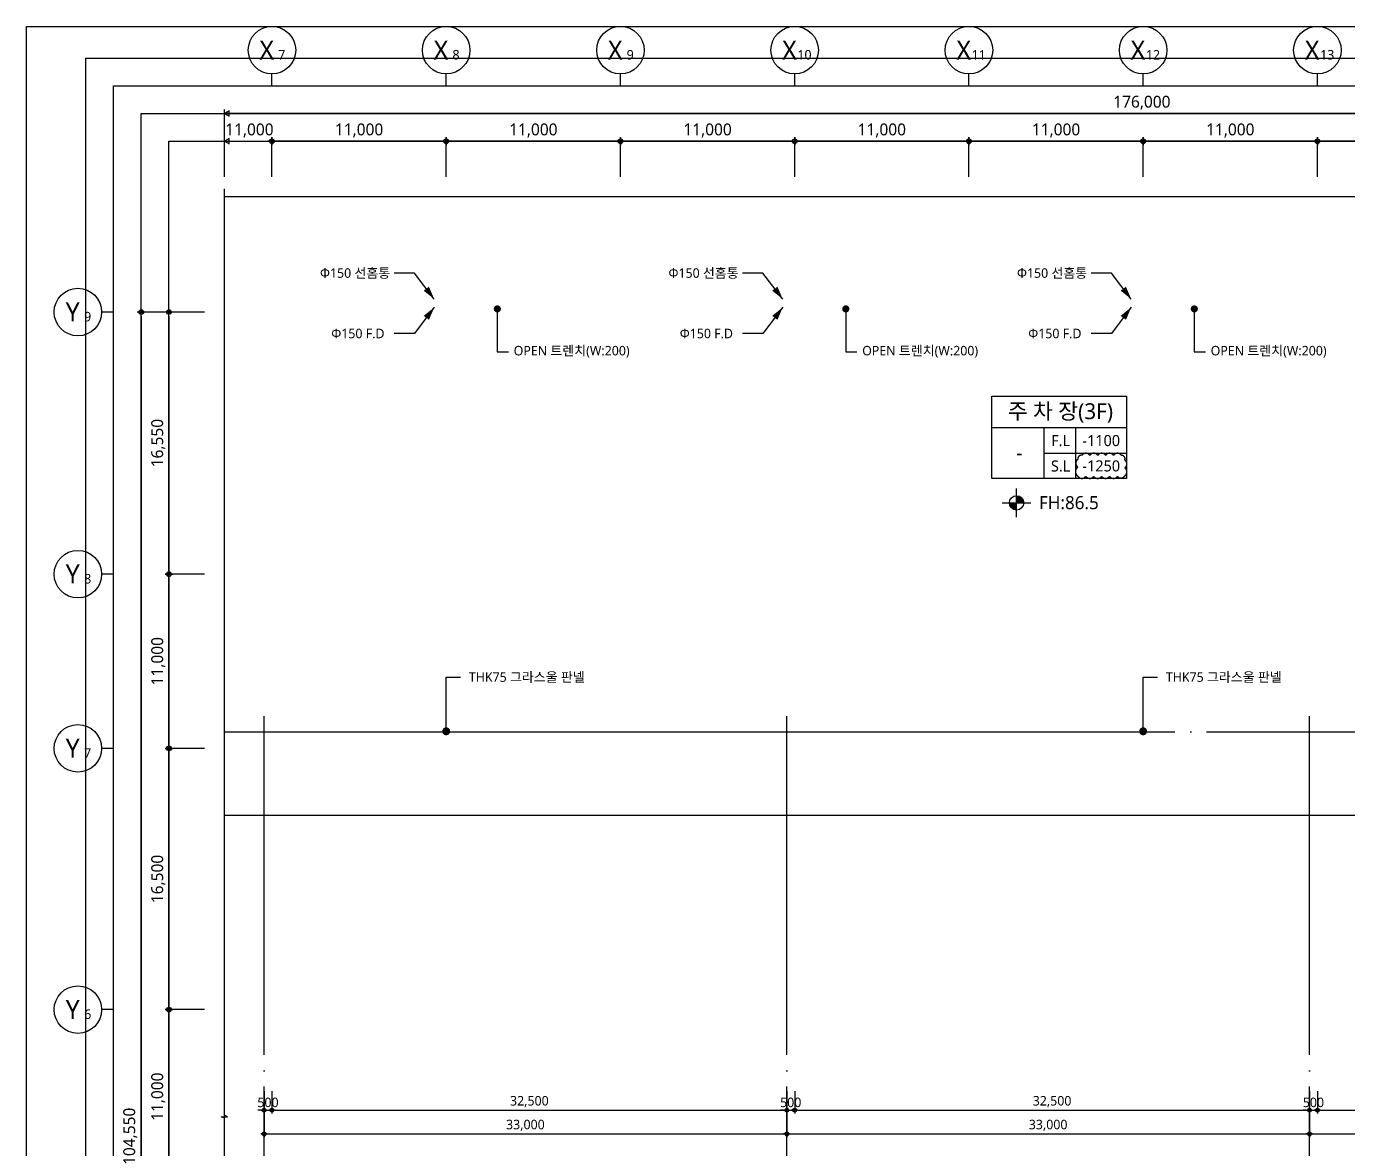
# Model space of a CAD drawing. Header units: millimetres. Extents: x 45782458 to 46215946, y 191740 to 1509539.
# Drawn here: x 46006272 to 46089677, y 690576 to 761440 of the extents above; entities that cross this region are included whole.
import ezdxf
from ezdxf.enums import TextEntityAlignment as Align

# ---------------------------------------------------------------- set-up
doc = ezdxf.new("R2010")
doc.units = ezdxf.units.MM
doc.header["$LTSCALE"] = 1000
doc.header["$MEASUREMENT"] = 0
doc.header["$PDSIZE"] = -10
doc.linetypes.add('ACAD_ISO03W100', pattern=[30, 12, -18])
doc.linetypes.add('CEN', pattern=[62, 60, -1, 0, -1])
doc.layers.get('0').update_dxf_attribs({"linetype": 'CONTINUOUS'})
doc.layers.get('Defpoints').update_dxf_attribs({"color": 171, "linetype": 'CONTINUOUS'})
for name, color, linetype in [('Center(AR)', 30, 'CEN'), ('DIM', 7, 'CONTINUOUS'), ('LED', 7, 'CONTINUOUS'), ('NDIM', 7, 'CONTINUOUS'), ('SYM', 7, 'CONTINUOUS'), ('SYM(AXIS)', 7, 'CONTINUOUS'), ('SYMBOL', 7, 'CONTINUOUS'), ('TEXT(AXIS)', 2, 'CONTINUOUS'), ('TEXT(MIN)', 7, 'CONTINUOUS'), ('TEXT(실명)', 3, 'CONTINUOUS'), ('TEXT-기입', 6, 'CONTINUOUS'), ('TITLE', 7, 'CONTINUOUS')]:
    doc.layers.add(name, color=color, linetype=linetype)
doc.layers.add('VE변경사항적용-20220616', color=10, linetype='CONTINUOUS', plot=False)
doc.styles.add('CGS', font='cgse', dxfattribs={"bigfont": 'cgs'})
doc.styles.add('TE', font='malgun_0.ttf')
doc.styles.add('궁서체', font='')
doc.styles.add('나눔바른고딕', font='NanumBarunGothic.ttf')
doc.styles.get('궁서체').set_extended_font_data('GungsuhChe')
doc.dimstyles.new('BA', dxfattribs={"dimscale": 500, "dimtxt": 3, "dimasz": 1, "dimexe": 1, "dimexo": 5, "dimgap": 0.9, "dimtad": 1, "dimdec": 0, "dimdsep": 46, "dimlunit": 6, "dimtxsty": 'TE', "dimblk": 'DDD', "dimcen": 2.5, "dimclrd": 256, "dimclre": 256, "dimclrt": 3, "dimazin": 2, "dimtfac": 1, "dimtdec": 0, "dimtix": 1, "dimtmove": 2, "dimatfit": 3, "dimldrblk": 'DDD', "dimfxl": 1, "dimtolj": 1, "dimtzin": 0, "dimarcsym": 2})
doc.dimstyles.new('CPDIM1', dxfattribs={"dimtxt": 3, "dimasz": 2.5, "dimexe": 1.25, "dimexo": 5, "dimgap": 1.5, "dimtad": 1, "dimdec": 0, "dimzin": 1, "dimdsep": 46, "dimlunit": 6, "dimtxsty": '궁서체', "dimblk1": 'Z_DOT', "dimblk2": 'Z_DOT', "dimsah": 1, "dimcen": 2.5, "dimadec": 0, "dimazin": 0, "dimtfac": 1, "dimtdec": 0, "dimtix": 1, "dimtmove": 2, "dimatfit": 3, "dimldrblk": 'Z_DOT', "dimfxl": 1, "dimtolj": 1, "dimtzin": 1, "dimarcsym": 0})
doc.dimstyles.new('NDIM 1200', dxfattribs={"dimscale": 500, "dimtxt": 3, "dimasz": 1, "dimexe": 2, "dimexo": 2, "dimgap": 1, "dimtad": 1, "dimdec": 0, "dimdsep": 46, "dimtxsty": 'CGS', "dimblk": 'DOT0', "dimcen": 1, "dimdle": 8, "dimclrd": 2, "dimclre": 2, "dimclrt": 2, "dimadec": 0, "dimazin": 0, "dimtfac": 1, "dimtdec": 0, "dimtix": 1, "dimtmove": 2, "dimatfit": 3, "dimldrblk": 'DOT0', "dimfxl": 1, "dimtolj": 1, "dimtzin": 0, "dimlwd": -1, "dimlwe": -1, "dimarcsym": 0})

# ---------------------------------------------------------------- blocks, each defined once
blk = doc.blocks.new('DDD')
at = {"layer": 'DIM', "color": 0}
for p, q in [((-1, 0), (1, 0)), ((0, -1), (0, 1))]:
    blk.add_line(p, q, dxfattribs=at)
for radius in [0.6, 0.3]:
    blk.add_circle((0, 0), radius, dxfattribs=at)
blk = doc.blocks.new('*D359')
at = {"layer": 'Defpoints', "color": 0, "ltscale": 0.4, "transparency": 16777216}
for p in [(46021772, 754190), (46021772, 750690), (46032772, 750690)]:
    blk.add_point(p, dxfattribs=at)
at = {"layer": 'NDIM', "lineweight": -2, "ltscale": 0.4, "transparency": 16777216}
for p, q in [((46021772, 751940), (46021772, 754440)), ((46032522, 754190), (46022022, 754190)), ((46032772, 751940), (46032772, 754440))]:
    blk.add_line(p, q, dxfattribs=at)
at = {"layer": 'NDIM', "lineweight": -2, "ltscale": 0.4, "transparency": 16777216, "xscale": 250, "yscale": 250, "zscale": 250, "rotation": 180}
blk.add_blockref('DDD', (46021772, 754190), dxfattribs=at)
at = {"layer": 'NDIM', "lineweight": -2, "ltscale": 0.4, "transparency": 16777216, "xscale": 250, "yscale": 250, "zscale": 250}
blk.add_blockref('DDD', (46032772, 754190), dxfattribs=at)
at = {"layer": 'NDIM', "color": 3, "ltscale": 0.4, "transparency": 16777216, "insert": (46027272, 754868), "char_height": 750, "attachment_point": 5, "style": 'TE'}
blk.add_mtext('\\A1;11,000', dxfattribs=at)
blk = doc.blocks.new('A$C2F20087E')
at = {"layer": 'SYM(AXIS)'}
blk.add_line((600, 0), (600, 300), dxfattribs=at)
blk.add_circle((600, 900), 600, dxfattribs=at)
blk = doc.blocks.new('*D360')
at = {"layer": 'Defpoints', "color": 0, "ltscale": 0.4, "transparency": 16777216}
for p in [(46032772, 754190), (46032772, 750690), (46043772, 750690)]:
    blk.add_point(p, dxfattribs=at)
at = {"layer": 'NDIM', "lineweight": -2, "ltscale": 0.4, "transparency": 16777216}
for p, q in [((46032772, 751940), (46032772, 754440)), ((46043522, 754190), (46033022, 754190)), ((46043772, 751940), (46043772, 754440))]:
    blk.add_line(p, q, dxfattribs=at)
at = {"layer": 'NDIM', "lineweight": -2, "ltscale": 0.4, "transparency": 16777216, "xscale": 250, "yscale": 250, "zscale": 250, "rotation": 180}
blk.add_blockref('DDD', (46032772, 754190), dxfattribs=at)
at = {"layer": 'NDIM', "lineweight": -2, "ltscale": 0.4, "transparency": 16777216, "xscale": 250, "yscale": 250, "zscale": 250}
blk.add_blockref('DDD', (46043772, 754190), dxfattribs=at)
at = {"layer": 'NDIM', "color": 3, "ltscale": 0.4, "transparency": 16777216, "insert": (46038272, 754868), "char_height": 750, "attachment_point": 5, "style": 'TE'}
blk.add_mtext('\\A1;11,000', dxfattribs=at)
blk = doc.blocks.new('*D361')
at = {"layer": 'Defpoints', "color": 0, "ltscale": 0.4, "transparency": 16777216}
for p in [(46043772, 754190), (46043772, 750690), (46054772, 750690)]:
    blk.add_point(p, dxfattribs=at)
at = {"layer": 'NDIM', "lineweight": -2, "ltscale": 0.4, "transparency": 16777216}
for p, q in [((46043772, 751940), (46043772, 754440)), ((46054522, 754190), (46044022, 754190)), ((46054772, 751940), (46054772, 754440))]:
    blk.add_line(p, q, dxfattribs=at)
at = {"layer": 'NDIM', "lineweight": -2, "ltscale": 0.4, "transparency": 16777216, "xscale": 250, "yscale": 250, "zscale": 250, "rotation": 180}
blk.add_blockref('DDD', (46043772, 754190), dxfattribs=at)
at = {"layer": 'NDIM', "lineweight": -2, "ltscale": 0.4, "transparency": 16777216, "xscale": 250, "yscale": 250, "zscale": 250}
blk.add_blockref('DDD', (46054772, 754190), dxfattribs=at)
at = {"layer": 'NDIM', "color": 3, "ltscale": 0.4, "transparency": 16777216, "insert": (46049272, 754868), "char_height": 750, "attachment_point": 5, "style": 'TE'}
blk.add_mtext('\\A1;11,000', dxfattribs=at)
blk = doc.blocks.new('*D362')
at = {"layer": 'Defpoints', "color": 0, "ltscale": 0.4, "transparency": 16777216}
for p in [(46054772, 754190), (46054772, 750690), (46065772, 750690)]:
    blk.add_point(p, dxfattribs=at)
at = {"layer": 'NDIM', "lineweight": -2, "ltscale": 0.4, "transparency": 16777216}
for p, q in [((46054772, 751940), (46054772, 754440)), ((46065522, 754190), (46055022, 754190)), ((46065772, 751940), (46065772, 754440))]:
    blk.add_line(p, q, dxfattribs=at)
at = {"layer": 'NDIM', "lineweight": -2, "ltscale": 0.4, "transparency": 16777216, "xscale": 250, "yscale": 250, "zscale": 250, "rotation": 180}
blk.add_blockref('DDD', (46054772, 754190), dxfattribs=at)
at = {"layer": 'NDIM', "lineweight": -2, "ltscale": 0.4, "transparency": 16777216, "xscale": 250, "yscale": 250, "zscale": 250}
blk.add_blockref('DDD', (46065772, 754190), dxfattribs=at)
at = {"layer": 'NDIM', "color": 3, "ltscale": 0.4, "transparency": 16777216, "insert": (46060272, 754868), "char_height": 750, "attachment_point": 5, "style": 'TE'}
blk.add_mtext('\\A1;11,000', dxfattribs=at)
blk = doc.blocks.new('*D363')
at = {"layer": 'Defpoints', "color": 0, "ltscale": 0.4, "transparency": 16777216}
for p in [(46065772, 754190), (46065772, 750690), (46076772, 750690)]:
    blk.add_point(p, dxfattribs=at)
at = {"layer": 'NDIM', "lineweight": -2, "ltscale": 0.4, "transparency": 16777216}
for p, q in [((46065772, 751940), (46065772, 754440)), ((46076522, 754190), (46066022, 754190)), ((46076772, 751940), (46076772, 754440))]:
    blk.add_line(p, q, dxfattribs=at)
at = {"layer": 'NDIM', "lineweight": -2, "ltscale": 0.4, "transparency": 16777216, "xscale": 250, "yscale": 250, "zscale": 250, "rotation": 180}
blk.add_blockref('DDD', (46065772, 754190), dxfattribs=at)
at = {"layer": 'NDIM', "lineweight": -2, "ltscale": 0.4, "transparency": 16777216, "xscale": 250, "yscale": 250, "zscale": 250}
blk.add_blockref('DDD', (46076772, 754190), dxfattribs=at)
at = {"layer": 'NDIM', "color": 3, "ltscale": 0.4, "transparency": 16777216, "insert": (46071272, 754868), "char_height": 750, "attachment_point": 5, "style": 'TE'}
blk.add_mtext('\\A1;11,000', dxfattribs=at)
blk = doc.blocks.new('*D364')
at = {"layer": 'Defpoints', "color": 0, "ltscale": 0.4, "transparency": 16777216}
for p in [(46076772, 754190), (46076772, 750690), (46087772, 750690)]:
    blk.add_point(p, dxfattribs=at)
at = {"layer": 'NDIM', "lineweight": -2, "ltscale": 0.4, "transparency": 16777216}
for p, q in [((46076772, 751940), (46076772, 754440)), ((46087522, 754190), (46077022, 754190)), ((46087772, 751940), (46087772, 754440))]:
    blk.add_line(p, q, dxfattribs=at)
at = {"layer": 'NDIM', "lineweight": -2, "ltscale": 0.4, "transparency": 16777216, "xscale": 250, "yscale": 250, "zscale": 250, "rotation": 180}
blk.add_blockref('DDD', (46076772, 754190), dxfattribs=at)
at = {"layer": 'NDIM', "lineweight": -2, "ltscale": 0.4, "transparency": 16777216, "xscale": 250, "yscale": 250, "zscale": 250}
blk.add_blockref('DDD', (46087772, 754190), dxfattribs=at)
at = {"layer": 'NDIM', "color": 3, "ltscale": 0.4, "transparency": 16777216, "insert": (46082272, 754868), "char_height": 750, "attachment_point": 5, "style": 'TE'}
blk.add_mtext('\\A1;11,000', dxfattribs=at)
blk = doc.blocks.new('*D365')
at = {"layer": 'Defpoints', "color": 0, "ltscale": 0.4, "transparency": 16777216}
for p in [(46087772, 754190), (46087772, 750690), (46098772, 750690)]:
    blk.add_point(p, dxfattribs=at)
at = {"layer": 'NDIM', "lineweight": -2, "ltscale": 0.4, "transparency": 16777216}
for p, q in [((46087772, 751940), (46087772, 754440)), ((46098522, 754190), (46088022, 754190)), ((46098772, 751940), (46098772, 754440))]:
    blk.add_line(p, q, dxfattribs=at)
at = {"layer": 'NDIM', "lineweight": -2, "ltscale": 0.4, "transparency": 16777216, "xscale": 250, "yscale": 250, "zscale": 250, "rotation": 180}
blk.add_blockref('DDD', (46087772, 754190), dxfattribs=at)
at = {"layer": 'NDIM', "lineweight": -2, "ltscale": 0.4, "transparency": 16777216, "xscale": 250, "yscale": 250, "zscale": 250}
blk.add_blockref('DDD', (46098772, 754190), dxfattribs=at)
at = {"layer": 'NDIM', "color": 3, "ltscale": 0.4, "transparency": 16777216, "insert": (46093272, 754868), "char_height": 750, "attachment_point": 5, "style": 'TE'}
blk.add_mtext('\\A1;11,000', dxfattribs=at)
blk = doc.blocks.new('*D373')
at = {"layer": 'Defpoints', "color": 0, "ltscale": 0.4, "transparency": 16777216}
for p in [(46018772, 699351), (46015272, 688351), (46018772, 688351)]:
    blk.add_point(p, dxfattribs=at)
at = {"layer": 'NDIM', "lineweight": -2, "ltscale": 0.4, "transparency": 16777216}
for p, q in [((46017522, 699351), (46015022, 699351)), ((46015272, 699101), (46015272, 688601)), ((46017522, 688351), (46015022, 688351))]:
    blk.add_line(p, q, dxfattribs=at)
at = {"layer": 'NDIM', "lineweight": -2, "ltscale": 0.4, "transparency": 16777216, "xscale": 250, "yscale": 250, "zscale": 250}
for p, rotation in [((46015272, 699351), 90), ((46015272, 688351), 270)]:
    blk.add_blockref('DDD', p, dxfattribs=dict(at, rotation=rotation))
at = {"layer": 'NDIM', "color": 3, "ltscale": 0.4, "transparency": 16777216, "insert": (46014595, 693851), "char_height": 750, "attachment_point": 5, "rotation": 90, "style": 'TE'}
blk.add_mtext('\\A1;11,000', dxfattribs=at)
blk = doc.blocks.new('*D374')
at = {"layer": 'Defpoints', "color": 0, "ltscale": 0.4, "transparency": 16777216}
for p in [(46018772, 715851), (46015272, 699351), (46018772, 699351)]:
    blk.add_point(p, dxfattribs=at)
at = {"layer": 'NDIM', "lineweight": -2, "ltscale": 0.4, "transparency": 16777216}
for p, q in [((46017522, 715851), (46015022, 715851)), ((46015272, 715601), (46015272, 699601)), ((46017522, 699351), (46015022, 699351))]:
    blk.add_line(p, q, dxfattribs=at)
at = {"layer": 'NDIM', "lineweight": -2, "ltscale": 0.4, "transparency": 16777216, "xscale": 250, "yscale": 250, "zscale": 250}
for p, rotation in [((46015272, 715851), 90), ((46015272, 699351), 270)]:
    blk.add_blockref('DDD', p, dxfattribs=dict(at, rotation=rotation))
at = {"layer": 'NDIM', "color": 3, "ltscale": 0.4, "transparency": 16777216, "insert": (46014595, 707601), "char_height": 750, "attachment_point": 5, "rotation": 90, "style": 'TE'}
blk.add_mtext('\\A1;16,500', dxfattribs=at)
blk = doc.blocks.new('*D375')
at = {"layer": 'Defpoints', "color": 0, "ltscale": 0.4, "transparency": 16777216}
for p in [(46018772, 726851), (46015272, 715851), (46018772, 715851)]:
    blk.add_point(p, dxfattribs=at)
at = {"layer": 'NDIM', "lineweight": -2, "ltscale": 0.4, "transparency": 16777216}
for p, q in [((46017522, 726851), (46015022, 726851)), ((46015272, 726601), (46015272, 716101)), ((46017522, 715851), (46015022, 715851))]:
    blk.add_line(p, q, dxfattribs=at)
at = {"layer": 'NDIM', "lineweight": -2, "ltscale": 0.4, "transparency": 16777216, "xscale": 250, "yscale": 250, "zscale": 250}
for p, rotation in [((46015272, 726851), 90), ((46015272, 715851), 270)]:
    blk.add_blockref('DDD', p, dxfattribs=dict(at, rotation=rotation))
at = {"layer": 'NDIM', "color": 3, "ltscale": 0.4, "transparency": 16777216, "insert": (46014595, 721351), "char_height": 750, "attachment_point": 5, "rotation": 90, "style": 'TE'}
blk.add_mtext('\\A1;11,000', dxfattribs=at)
blk = doc.blocks.new('*D376')
at = {"layer": 'Defpoints', "color": 0, "ltscale": 0.4, "transparency": 16777216}
for p in [(46018772, 743401), (46015272, 726851), (46018772, 726851)]:
    blk.add_point(p, dxfattribs=at)
at = {"layer": 'NDIM', "lineweight": -2, "ltscale": 0.4, "transparency": 16777216}
for p, q in [((46017522, 743401), (46015022, 743401)), ((46015272, 743151), (46015272, 727101)), ((46017522, 726851), (46015022, 726851))]:
    blk.add_line(p, q, dxfattribs=at)
at = {"layer": 'NDIM', "lineweight": -2, "ltscale": 0.4, "transparency": 16777216, "xscale": 250, "yscale": 250, "zscale": 250}
for p, rotation in [((46015272, 743401), 90), ((46015272, 726851), 270)]:
    blk.add_blockref('DDD', p, dxfattribs=dict(at, rotation=rotation))
at = {"layer": 'NDIM', "color": 3, "ltscale": 0.4, "transparency": 16777216, "insert": (46014595, 735126), "char_height": 750, "attachment_point": 5, "rotation": 90, "style": 'TE'}
blk.add_mtext('\\A1;16,550', dxfattribs=at)
blk = doc.blocks.new('*D377')
at = {"layer": 'Defpoints', "color": 0, "ltscale": 0.4, "transparency": 16777216}
for p in [(46018772, 743401), (46013522, 638851), (46018772, 638851)]:
    blk.add_point(p, dxfattribs=at)
at = {"layer": 'NDIM', "lineweight": -2, "ltscale": 0.4, "transparency": 16777216}
for p, q in [((46017522, 743401), (46013272, 743401)), ((46013522, 743151), (46013522, 639101)), ((46017522, 638851), (46013272, 638851))]:
    blk.add_line(p, q, dxfattribs=at)
at = {"layer": 'NDIM', "lineweight": -2, "ltscale": 0.4, "transparency": 16777216, "xscale": 250, "yscale": 250, "zscale": 250}
for p, rotation in [((46013522, 743401), 90), ((46013522, 638851), 270)]:
    blk.add_blockref('DDD', p, dxfattribs=dict(at, rotation=rotation))
at = {"layer": 'NDIM', "color": 3, "ltscale": 0.4, "transparency": 16777216, "insert": (46012828, 691351), "char_height": 750, "attachment_point": 5, "rotation": 90, "style": 'TE'}
blk.add_mtext('\\A1;104,550', dxfattribs=at)
blk = doc.blocks.new('A$C51E23882')
at = {"layer": 'TITLE'}
blk.add_lwpolyline([(8500, 0), (0, 0), (0, 5200), (8500, 5200)], close=True, dxfattribs=at)
for points in [[(8500, 3200), (0, 3200)], [(3300, 3200), (3300, 0)], [(5300, 3200), (5300, 0)], [(3300, 1600), (8500, 1600)]]:
    blk.add_lwpolyline(points, dxfattribs=at)
at = {"layer": 'TITLE', "style": '나눔바른고딕'}
for s, p in [('F.L', (4352, 2378)), ('S.L', (4352, 778))]:
    blk.add_text(s, height=700, dxfattribs=at).set_placement(p, align=Align.MIDDLE)
blk = doc.blocks.new('level')
at = {"layer": 'SYMBOL'}
for p, q in [((0, 4320), (0, -4320)), ((-4320, 0), (4320, 0))]:
    blk.add_line(p, q, dxfattribs=at)
blk.add_circle((0, 0), 2160, dxfattribs=at)
for points in [[(-2160, 0), (0, 2160), (-2127, 381), (-376, 2126)], [(-2127, 381), (-376, 2126), (-2030, 748), (-738, 2029)], [(-2030, 748), (-738, 2029), (-1859, 1104), (-1089, 1863)], [(-1859, 1104), (-1089, 1863), (-1659, 1388), (-1386, 1658)], [(0, -2160), (2160, 0), (381, -2127), (2126, -376)], [(381, -2127), (2126, -376), (748, -2030), (2029, -738)], [(748, -2030), (2029, -738), (1104, -1859), (1863, -1089)], [(1104, -1859), (1863, -1089), (1388, -1659), (1658, -1386)]]:
    blk.add_solid(points, dxfattribs=at)
at = {"layer": 'SYMBOL', "linetype": 'Continuous'}
for points in [[(0, 2160), (-2160, 0), (0, 0)], [(2160, 0), (0, 0), (0, -2160)]]:
    blk.add_solid(points, dxfattribs=at)
blk = doc.blocks.new('*D840')
at = {"layer": 'Defpoints', "color": 0, "ltscale": 0.4, "transparency": 16777216}
for p in [(46021272, 694501), (46054272, 694501), (46054272, 691501)]:
    blk.add_point(p, dxfattribs=at)
at = {"layer": 'NDIM', "lineweight": -2, "ltscale": 0.4, "transparency": 16777216}
for p, q in [((46021272, 694201), (46021272, 691301)), ((46054272, 694201), (46054272, 691301)), ((46021472, 691501), (46054072, 691501))]:
    blk.add_line(p, q, dxfattribs=at)
at = {"layer": 'NDIM', "lineweight": -2, "ltscale": 0.4, "transparency": 16777216, "xscale": 200, "yscale": 200, "zscale": 200, "rotation": 180}
blk.add_blockref('DDD', (46021272, 691501), dxfattribs=at)
at = {"layer": 'NDIM', "lineweight": -2, "ltscale": 0.4, "transparency": 16777216, "xscale": 200, "yscale": 200, "zscale": 200}
blk.add_blockref('DDD', (46054272, 691501), dxfattribs=at)
at = {"layer": 'NDIM', "color": 3, "ltscale": 0.4, "transparency": 16777216, "insert": (46037772, 692042), "char_height": 600, "attachment_point": 5, "style": 'TE'}
blk.add_mtext('\\A1;33,000', dxfattribs=at)
blk = doc.blocks.new('*D841')
at = {"layer": 'Defpoints', "color": 0, "ltscale": 0.4, "transparency": 16777216}
for p in [(46021772, 694501), (46054272, 694501), (46054272, 693001)]:
    blk.add_point(p, dxfattribs=at)
at = {"layer": 'NDIM', "lineweight": -2, "ltscale": 0.4, "transparency": 16777216}
for p, q in [((46021772, 694201), (46021772, 692801)), ((46054272, 694201), (46054272, 692801)), ((46021972, 693001), (46054072, 693001))]:
    blk.add_line(p, q, dxfattribs=at)
at = {"layer": 'NDIM', "lineweight": -2, "ltscale": 0.4, "transparency": 16777216, "xscale": 200, "yscale": 200, "zscale": 200, "rotation": 180}
blk.add_blockref('DDD', (46021772, 693001), dxfattribs=at)
at = {"layer": 'NDIM', "lineweight": -2, "ltscale": 0.4, "transparency": 16777216, "xscale": 200, "yscale": 200, "zscale": 200}
blk.add_blockref('DDD', (46054272, 693001), dxfattribs=at)
at = {"layer": 'NDIM', "color": 3, "ltscale": 0.4, "transparency": 16777216, "insert": (46038022, 693542), "char_height": 600, "attachment_point": 5, "style": 'TE'}
blk.add_mtext('\\A1;32,500', dxfattribs=at)
blk = doc.blocks.new('*D842')
at = {"layer": 'Defpoints', "color": 0, "ltscale": 0.4, "transparency": 16777216}
for p in [(46021272, 694501), (46021772, 694501), (46021772, 693001)]:
    blk.add_point(p, dxfattribs=at)
at = {"layer": 'NDIM', "lineweight": -2, "ltscale": 0.4, "transparency": 16777216}
for p, q in [((46021272, 694201), (46021272, 692801)), ((46021772, 694201), (46021772, 692801)), ((46021072, 693001), (46020872, 693001)), ((46021272, 693001), (46021772, 693001)), ((46021972, 693001), (46022172, 693001))]:
    blk.add_line(p, q, dxfattribs=at)
at = {"layer": 'NDIM', "lineweight": -2, "ltscale": 0.4, "transparency": 16777216, "xscale": 200, "yscale": 200, "zscale": 200}
blk.add_blockref('DDD', (46021272, 693001), dxfattribs=at)
at = {"layer": 'NDIM', "lineweight": -2, "ltscale": 0.4, "transparency": 16777216, "xscale": 200, "yscale": 200, "zscale": 200, "rotation": 180}
blk.add_blockref('DDD', (46021772, 693001), dxfattribs=at)
at = {"layer": 'NDIM', "color": 3, "ltscale": 0.4, "transparency": 16777216, "insert": (46021522, 693491), "char_height": 600, "attachment_point": 5, "style": 'TE'}
blk.add_mtext('\\A1;500', dxfattribs=at)
blk = doc.blocks.new('*D843')
at = {"layer": 'Defpoints', "color": 0, "ltscale": 0.4, "transparency": 16777216}
for p in [(46054272, 694501), (46087272, 694501), (46087272, 691501)]:
    blk.add_point(p, dxfattribs=at)
at = {"layer": 'NDIM', "lineweight": -2, "ltscale": 0.4, "transparency": 16777216}
for p, q in [((46054272, 694201), (46054272, 691301)), ((46087272, 694201), (46087272, 691301)), ((46054472, 691501), (46087072, 691501))]:
    blk.add_line(p, q, dxfattribs=at)
at = {"layer": 'NDIM', "lineweight": -2, "ltscale": 0.4, "transparency": 16777216, "xscale": 200, "yscale": 200, "zscale": 200, "rotation": 180}
blk.add_blockref('DDD', (46054272, 691501), dxfattribs=at)
at = {"layer": 'NDIM', "lineweight": -2, "ltscale": 0.4, "transparency": 16777216, "xscale": 200, "yscale": 200, "zscale": 200}
blk.add_blockref('DDD', (46087272, 691501), dxfattribs=at)
at = {"layer": 'NDIM', "color": 3, "ltscale": 0.4, "transparency": 16777216, "insert": (46070772, 692042), "char_height": 600, "attachment_point": 5, "style": 'TE'}
blk.add_mtext('\\A1;33,000', dxfattribs=at)
blk = doc.blocks.new('*D844')
at = {"layer": 'Defpoints', "color": 0, "ltscale": 0.4, "transparency": 16777216}
for p in [(46054772, 694501), (46087272, 694501), (46087272, 693001)]:
    blk.add_point(p, dxfattribs=at)
at = {"layer": 'NDIM', "lineweight": -2, "ltscale": 0.4, "transparency": 16777216}
for p, q in [((46054772, 694201), (46054772, 692801)), ((46087272, 694201), (46087272, 692801)), ((46054972, 693001), (46087072, 693001))]:
    blk.add_line(p, q, dxfattribs=at)
at = {"layer": 'NDIM', "lineweight": -2, "ltscale": 0.4, "transparency": 16777216, "xscale": 200, "yscale": 200, "zscale": 200, "rotation": 180}
blk.add_blockref('DDD', (46054772, 693001), dxfattribs=at)
at = {"layer": 'NDIM', "lineweight": -2, "ltscale": 0.4, "transparency": 16777216, "xscale": 200, "yscale": 200, "zscale": 200}
blk.add_blockref('DDD', (46087272, 693001), dxfattribs=at)
at = {"layer": 'NDIM', "color": 3, "ltscale": 0.4, "transparency": 16777216, "insert": (46071022, 693542), "char_height": 600, "attachment_point": 5, "style": 'TE'}
blk.add_mtext('\\A1;32,500', dxfattribs=at)
blk = doc.blocks.new('*D845')
at = {"layer": 'Defpoints', "color": 0, "ltscale": 0.4, "transparency": 16777216}
for p in [(46054272, 694501), (46054772, 694501), (46054772, 693001)]:
    blk.add_point(p, dxfattribs=at)
at = {"layer": 'NDIM', "lineweight": -2, "ltscale": 0.4, "transparency": 16777216}
for p, q in [((46054272, 694201), (46054272, 692801)), ((46054772, 694201), (46054772, 692801)), ((46054072, 693001), (46053872, 693001)), ((46054272, 693001), (46054772, 693001)), ((46054972, 693001), (46055172, 693001))]:
    blk.add_line(p, q, dxfattribs=at)
at = {"layer": 'NDIM', "lineweight": -2, "ltscale": 0.4, "transparency": 16777216, "xscale": 200, "yscale": 200, "zscale": 200}
blk.add_blockref('DDD', (46054272, 693001), dxfattribs=at)
at = {"layer": 'NDIM', "lineweight": -2, "ltscale": 0.4, "transparency": 16777216, "xscale": 200, "yscale": 200, "zscale": 200, "rotation": 180}
blk.add_blockref('DDD', (46054772, 693001), dxfattribs=at)
at = {"layer": 'NDIM', "color": 3, "ltscale": 0.4, "transparency": 16777216, "insert": (46054522, 693491), "char_height": 600, "attachment_point": 5, "style": 'TE'}
blk.add_mtext('\\A1;500', dxfattribs=at)
blk = doc.blocks.new('*D854')
at = {"layer": 'Defpoints', "color": 0, "ltscale": 0.4, "transparency": 16777216}
for p in [(46087272, 694501), (46128397, 694501), (46128397, 691501)]:
    blk.add_point(p, dxfattribs=at)
at = {"layer": 'NDIM', "lineweight": -2, "ltscale": 0.4, "transparency": 16777216}
for p, q in [((46087272, 694201), (46087272, 691301)), ((46128397, 694201), (46128397, 691301)), ((46087472, 691501), (46128197, 691501))]:
    blk.add_line(p, q, dxfattribs=at)
at = {"layer": 'NDIM', "lineweight": -2, "ltscale": 0.4, "transparency": 16777216, "xscale": 200, "yscale": 200, "zscale": 200, "rotation": 180}
blk.add_blockref('DDD', (46087272, 691501), dxfattribs=at)
at = {"layer": 'NDIM', "lineweight": -2, "ltscale": 0.4, "transparency": 16777216, "xscale": 200, "yscale": 200, "zscale": 200}
blk.add_blockref('DDD', (46128397, 691501), dxfattribs=at)
at = {"layer": 'NDIM', "color": 3, "ltscale": 0.4, "transparency": 16777216, "insert": (46107835, 692043), "char_height": 600, "attachment_point": 5, "style": 'TE'}
blk.add_mtext('\\A1;41,125', dxfattribs=at)
blk = doc.blocks.new('*D855')
at = {"layer": 'Defpoints', "color": 0, "ltscale": 0.4, "transparency": 16777216}
for p in [(46087772, 694501), (46128397, 694501), (46128397, 693001)]:
    blk.add_point(p, dxfattribs=at)
at = {"layer": 'NDIM', "lineweight": -2, "ltscale": 0.4, "transparency": 16777216}
for p, q in [((46087772, 694201), (46087772, 692801)), ((46128397, 694201), (46128397, 692801)), ((46087972, 693001), (46128197, 693001))]:
    blk.add_line(p, q, dxfattribs=at)
at = {"layer": 'NDIM', "lineweight": -2, "ltscale": 0.4, "transparency": 16777216, "xscale": 200, "yscale": 200, "zscale": 200, "rotation": 180}
blk.add_blockref('DDD', (46087772, 693001), dxfattribs=at)
at = {"layer": 'NDIM', "lineweight": -2, "ltscale": 0.4, "transparency": 16777216, "xscale": 200, "yscale": 200, "zscale": 200}
blk.add_blockref('DDD', (46128397, 693001), dxfattribs=at)
at = {"layer": 'NDIM', "color": 3, "ltscale": 0.4, "transparency": 16777216, "insert": (46108085, 693542), "char_height": 600, "attachment_point": 5, "style": 'TE'}
blk.add_mtext('\\A1;40,625', dxfattribs=at)
blk = doc.blocks.new('*D856')
at = {"layer": 'Defpoints', "color": 0, "ltscale": 0.4, "transparency": 16777216}
for p in [(46087272, 694501), (46087772, 694501), (46087772, 693001)]:
    blk.add_point(p, dxfattribs=at)
at = {"layer": 'NDIM', "lineweight": -2, "ltscale": 0.4, "transparency": 16777216}
for p, q in [((46087272, 694201), (46087272, 692801)), ((46087772, 694201), (46087772, 692801)), ((46087072, 693001), (46086872, 693001)), ((46087272, 693001), (46087772, 693001)), ((46087972, 693001), (46088172, 693001))]:
    blk.add_line(p, q, dxfattribs=at)
at = {"layer": 'NDIM', "lineweight": -2, "ltscale": 0.4, "transparency": 16777216, "xscale": 200, "yscale": 200, "zscale": 200}
blk.add_blockref('DDD', (46087272, 693001), dxfattribs=at)
at = {"layer": 'NDIM', "lineweight": -2, "ltscale": 0.4, "transparency": 16777216, "xscale": 200, "yscale": 200, "zscale": 200, "rotation": 180}
blk.add_blockref('DDD', (46087772, 693001), dxfattribs=at)
at = {"layer": 'NDIM', "color": 3, "ltscale": 0.4, "transparency": 16777216, "insert": (46087522, 693491), "char_height": 600, "attachment_point": 5, "style": 'TE'}
blk.add_mtext('\\A1;500', dxfattribs=at)
blk = doc.blocks.new('Z_DOT')
at = {"layer": 'DIM', "color": 0}
for p, q in [((-1, 0), (1, 0)), ((0, -1), (0, 1))]:
    blk.add_line(p, q, dxfattribs=at)
for radius in [0.5, 0.25]:
    blk.add_circle((0, 0), radius, dxfattribs=at)
blk = doc.blocks.new('DOT0')
blk.add_line((-3, 0), (3, 0))
at = {"color": 6}
blk.add_circle((0, 0), 0.75, dxfattribs=at)

msp = doc.modelspace()

# ---------------------------------------------------------------- linework, layer by layer
at = {"color": 6}
for points in [[(46018772.3, 755940.2), (46019072.3, 755767), (46019072.3, 756113.4)], [(46018772.3, 754190.2), (46019072.3, 754017), (46019072.3, 754363.4)]]:
    msp.add_lwpolyline(points, close=True, dxfattribs=at)
at = {"layer": 'Center(AR)'}
for p, q in [((46021272.3, 634490.2), (46021272.3, 717888.8)), ((46054272.3, 634490.2), (46054272.3, 717888.8)), ((46087272.3, 634490.2), (46087272.3, 717888.8)), ((46018772.3, 716888.8), (46121134.8, 716888.8))]:
    msp.add_line(p, q, dxfattribs=at)
at = {"layer": 'Defpoints'}
msp.add_line((46018772.3, 711626.3), (46142262.5, 711626.3), dxfattribs=at)
for points in [[(46182972.3, 623740.2), (46006272.3, 623740.2), (46006272.3, 761440.2), (46182972.3, 761440.2)], [(46180972.3, 625740.2), (46010022.3, 625740.2), (46010022.3, 759440.2), (46180972.3, 759440.2)], [(46179222.3, 627490.2), (46011772.3, 627490.2), (46011772.3, 757690.2), (46179222.3, 757690.2)], [(46177472.3, 629240.2), (46013522.3, 629240.2), (46013522.3, 755940.2), (46177472.3, 755940.2)], [(46175722.3, 630990.2), (46015272.3, 630990.2), (46015272.3, 754190.2), (46175722.3, 754190.2)], [(46172222.3, 634490.2), (46018772.3, 634490.2), (46018772.3, 750690.2), (46172222.3, 750690.2)], [(46143042.2, 634490.2), (46018772.3, 634490.2), (46018772.3, 750690.2), (46143042.2, 750690.2)]]:
    msp.add_lwpolyline(points, close=True, dxfattribs=at)
at = {"layer": 'LED', "ltscale": 10000}
for p, q in [((46032772.3, 720354.9), (46033672.5, 720354.9)), ((46076772.3, 720354.9), (46077672.5, 720354.9))]:
    msp.add_line(p, q, dxfattribs=at)
at = {"layer": 'LED'}
for points in [[(46032022.3, 744213.8), (46030767.6, 745866.5), (46029479.7, 745866.5)], [(46054022.3, 744213.8), (46052767.6, 745866.5), (46051479.7, 745866.5)], [(46076022.3, 744213.8), (46074767.6, 745866.5), (46073479.7, 745866.5)], [(46032022.3, 743701.3), (46030767.6, 742048.6), (46029479.7, 742048.6)], [(46054022.3, 743701.3), (46052767.6, 742048.6), (46051479.7, 742048.6)], [(46076022.3, 743701.3), (46074767.6, 742048.6), (46073479.7, 742048.6)]]:
    msp.add_lwpolyline(points, dxfattribs=at)
for points in [[(46032022.3, 744213.8), (46031352.5, 744751.6), (46031684.4, 745003.5)], [(46054022.3, 744213.8), (46053352.5, 744751.6), (46053684.4, 745003.5)], [(46076022.3, 744213.8), (46075352.5, 744751.6), (46075684.4, 745003.5)], [(46032022.3, 743701.3), (46031352.5, 743163.6), (46031684.4, 742911.6)], [(46054022.3, 743701.3), (46053352.5, 743163.6), (46053684.4, 742911.6)], [(46076022.3, 743701.3), (46075352.5, 743163.6), (46075684.4, 742911.6)]]:
    msp.add_solid(points, dxfattribs=at)
at = {"layer": 'NDIM', "ltscale": 0.4}
for p, q in [((46018772.3, 751940.2), (46018772.3, 756190.2)), ((46131522.3, 755940.2), (46018772.3, 755940.2)), ((46018772.3, 754190.2), (46021522.3, 754190.2))]:
    msp.add_line(p, q, dxfattribs=at)
at = {"layer": 'SYM', "color": 8}
msp.add_lwpolyline([(46018772.3, 633990.2), (46018772.4, 692490.2), (46018572.3, 692590.2), (46018972.3, 692590.2), (46018772.3, 692690.2), (46018772.3, 751190.2)], dxfattribs=at)
at = {"layer": 'VE변경사항적용-20220616', "linetype": 'ACAD_ISO03W100'}
msp.add_lwpolyline([(46072649.7, 733028.1, 0.5205671), (46073149.7, 733028.1, 0.5205671), (46073649.7, 733028.1, 0.5205671), (46074149.7, 733028.1, 0.5205671), (46074649.7, 733028.1, 0.5205671), (46075149.7, 733028.1, 0.5205671), (46075615.2, 733062.6, 0.5205671), (46075615.2, 733562.6, 0.5205671), (46075615.2, 734062.6, 0.5205671), (46075405.7, 734353.1, 0.5205671), (46074905.7, 734353.1, 0.5205671), (46074405.7, 734353.1, 0.5205671), (46073905.7, 734353.1, 0.5205671), (46073405.7, 734353.1, 0.5205671), (46072905.7, 734353.1, 0.5205671), (46072649.7, 734109, 0.5205671), (46072649.7, 733609, 0.5205671)], format="xyb", close=True, dxfattribs=at)

# ---------------------------------------------------------------- block references
at = {"xscale": 2.5, "yscale": 2.5, "zscale": 2.5}
for p in [(46020272.3, 757690.2), (46031272.3, 757690.2), (46042272.3, 757690.2), (46053272.3, 757690.2), (46064272.3, 757690.2), (46075272.3, 757690.2), (46086272.3, 757690.2)]:
    msp.add_blockref('A$C2F20087E', p, dxfattribs=at)
at = {"xscale": 2.500000000000049, "yscale": 2.500000000000049, "zscale": 2.500000000000049, "rotation": 90}
for p in [(46011772.3, 741901.3), (46011772.3, 725351.3), (46011772.3, 714351.3), (46011772.3, 697851.3)]:
    msp.add_blockref('A$C2F20087E', p, dxfattribs=at)
msp.add_blockref('A$C51E23882', (46067209.8, 732900.8))
at = {"layer": 'SYMBOL', "xscale": 0.210048437524453, "yscale": 0.210048437524453, "zscale": 0.210048437524453, "rotation": 90}
msp.add_blockref('level', (46068778.6, 731353), dxfattribs=at)

# ---------------------------------------------------------------- texts
at = {"layer": 'NDIM', "color": 3, "ltscale": 0.4, "char_height": 750, "attachment_point": 5, "style": 'TE'}
for s, insert in [('\\A1;176,000', (46076690.1, 756617.6)), ('\\A1;11,000', (46020347.4, 754867.6))]:
    msp.add_mtext(s, dxfattribs=dict(at, insert=insert))
at = {"layer": 'SYMBOL', "style": '나눔바른고딕'}
msp.add_text('FH:86.5', height=825, dxfattribs=at).set_placement((46070196.4, 730955))
at = {"layer": 'TEXT(AXIS)', "style": '나눔바른고딕'}
for s, height, p in [('X', 1200, (46021443.2, 759950.1)), ('7', 600, (46022391.3, 759650.2)), ('X', 1200, (46032443.2, 759950.1)), ('8', 600, (46033391.3, 759650.2)), ('X', 1200, (46043443.2, 759950.1)), ('9', 600, (46044391.3, 759650.2)), ('X', 1200, (46054443.2, 759950.1)), ('10', 600, (46055391.3, 759650.2)), ('X', 1200, (46065443.2, 759950.1)), ('11', 600, (46066391.3, 759650.2)), ('X', 1200, (46076443.2, 759950.1)), ('12', 600, (46077391.3, 759650.2)), ('X', 1200, (46087443.2, 759950.1)), ('13', 600, (46088391.3, 759650.2)), ('Y', 1200, (46009193.2, 743411.3)), ('9', 600, (46010141.3, 743111.4)), ('Y', 1200, (46009193.2, 726861.3)), ('8', 600, (46010141.3, 726561.4)), ('Y', 1200, (46009193.2, 715861.3)), ('7', 600, (46010141.3, 715561.4)), ('Y', 1200, (46009193.2, 699361.3)), ('6', 600, (46010141.3, 699061.4))]:
    msp.add_text(s, height=height, dxfattribs=at).set_placement(p, align=Align.MIDDLE)
at = {"layer": 'TEXT(MIN)', "style": '나눔바른고딕'}
for s, p in [('Φ150 선홈통', (46029237.6, 745866.5)), ('Φ150 선홈통', (46051237.6, 745866.5)), ('Φ150 선홈통', (46073237.6, 745866.5)), ('THK75 그라스울 판넬', (46041518.9, 720352.4)), ('THK75 그라스울 판넬', (46085518.9, 720352.4))]:
    msp.add_text(s, height=600, dxfattribs=at).set_placement(p, align=Align.MIDDLE_RIGHT)
for s, p in [('Φ150 F.D', (46025518.6, 742048.6)), ('Φ150 F.D', (46047518.6, 742048.6)), ('Φ150 F.D', (46069518.6, 742048.6)), ('OPEN 트렌치(W:200)', (46037033.7, 740964.1)), ('OPEN 트렌치(W:200)', (46059033.7, 740964.1)), ('OPEN 트렌치(W:200)', (46081033.7, 740964.1))]:
    msp.add_text(s, height=600, dxfattribs=at).set_placement(p, align=Align.MIDDLE_LEFT)
at = {"layer": 'TEXT(실명)', "style": '나눔바른고딕'}
msp.add_text('주 차 장(3F)', height=1000, dxfattribs=at).set_placement((46071547.6, 737094.9), align=Align.MIDDLE)
at = {"layer": 'TEXT-기입', "style": '나눔바른고딕'}
for s, height, p in [('-1100', 700, (46074125.9, 735288.7)), ('-', 900, (46068951.1, 734514.1)), ('-1250', 700, (46074125.9, 733688.7))]:
    msp.add_text(s, height=height, dxfattribs=at).set_placement(p, align=Align.MIDDLE)

# ---------------------------------------------------------------- dimensions: what is measured, and where the dimension line sits
at = {"layer": 'NDIM', "ltscale": 0.4}
for base, p1, p2, angle, picture, middle in [((46021772.3, 754190.2), (46032772.3, 750690.2), (46021772.3, 750690.2), 180, '*D359', (46027272.3, 754867.6)), ((46032772.3, 754190.2), (46043772.3, 750690.2), (46032772.3, 750690.2), 180, '*D360', (46038272.3, 754867.6)), ((46043772.3, 754190.2), (46054772.3, 750690.2), (46043772.3, 750690.2), 180, '*D361', (46049272.3, 754867.6)), ((46054772.3, 754190.2), (46065772.3, 750690.2), (46054772.3, 750690.2), 180, '*D362', (46060272.3, 754867.6)), ((46065772.3, 754190.2), (46076772.3, 750690.2), (46065772.3, 750690.2), 180, '*D363', (46071272.3, 754867.6)), ((46076772.3, 754190.2), (46087772.3, 750690.2), (46076772.3, 750690.2), 180, '*D364', (46082272.3, 754867.6)), ((46087772.3, 754190.2), (46098772.3, 750690.2), (46087772.3, 750690.2), 180, '*D365', (46093272.3, 754867.6)), ((46015272.3, 726851.3), (46018772.3, 743401.3), (46018772.3, 726851.3), 270, '*D376', (46014594.9, 735126.3)), ((46015272.3, 715851.3), (46018772.3, 726851.3), (46018772.3, 715851.3), 270, '*D375', (46014594.9, 721351.3)), ((46015272.3, 699351.3), (46018772.3, 715851.3), (46018772.3, 699351.3), 270, '*D374', (46014594.9, 707601.3)), ((46015272.3, 688351.3), (46018772.3, 699351.3), (46018772.3, 688351.3), 270, '*D373', (46014594.9, 693851.3))]:
    dim = msp.add_linear_dim(base=base, p1=p1, p2=p2, angle=angle, dimstyle='BA', override={"dimscale": 250}, dxfattribs=at)
    dim.commit()
    dim.dimension.update_dxf_attribs({"geometry": picture, "text_midpoint": middle})
dim = msp.add_linear_dim(base=(46013522.3, 638851.3), p1=(46018772.3, 743401.3), p2=(46018772.3, 638851.3), angle=270, dimstyle='BA', override={"dimscale": 250}, dxfattribs=at)
dim.commit()
dim.dimension.update_dxf_attribs({"geometry": '*D377', "text_midpoint": (46012828.2, 691351.3), "dimtype": 160})
for base, p1, p2, picture, middle in [((46021772.3, 693001.3), (46021272.3, 694501.3), (46021772.3, 694501.3), '*D842', (46021522.3, 693491.3)), ((46054272.3, 691501.3), (46021272.3, 694501.3), (46054272.3, 694501.3), '*D840', (46037772.3, 692041.7)), ((46054272.3, 693001.3), (46021772.3, 694501.3), (46054272.3, 694501.3), '*D841', (46038022.3, 693541.7)), ((46054772.3, 693001.3), (46054272.3, 694501.3), (46054772.3, 694501.3), '*D845', (46054522.3, 693491.3)), ((46087272.3, 691501.3), (46054272.3, 694501.3), (46087272.3, 694501.3), '*D843', (46070772.3, 692041.7)), ((46087272.3, 693001.3), (46054772.3, 694501.3), (46087272.3, 694501.3), '*D844', (46071022.3, 693541.7)), ((46087772.3, 693001.3), (46087272.3, 694501.3), (46087772.3, 694501.3), '*D856', (46087522.3, 693491.3)), ((46128397.3, 691501.3), (46087272.3, 694501.3), (46128397.3, 694501.3), '*D854', (46107834.8, 692043.3)), ((46128397.3, 693001.3), (46087772.3, 694501.3), (46128397.3, 694501.3), '*D855', (46108084.8, 693541.7))]:
    dim = msp.add_linear_dim(base=base, p1=p1, p2=p2, dimstyle='BA', override={"dimscale": 200, "dimexo": 1.5}, dxfattribs=at)
    dim.commit()
    dim.dimension.update_dxf_attribs({"geometry": picture, "text_midpoint": middle})

# ---------------------------------------------------------------- leaders
at = {"ltscale": 10000}
for points in [[(46036000.3, 743601.3), (46036000.3, 740893.4), (46036700.3, 740893.4)], [(46058000.3, 743601.3), (46058000.3, 740893.4), (46058700.3, 740893.4)], [(46080000.3, 743601.3), (46080000.3, 740893.4), (46080700.3, 740893.4)]]:
    msp.add_leader(points, dimstyle='CPDIM1', override={"dimtxt": 3000, "dimasz": 450, "dimgap": 1, "dimtad": 0, "dimzin": 0, "dimtxsty": 'CGS', "dimldrblk": 'Dot'}, dxfattribs=at)
at = {"layer": 'LED', "ltscale": 10000}
for points in [[(46032772.3, 716926.3), (46032772.3, 720354.9)], [(46076772.3, 716926.3), (46076772.3, 720354.9)]]:
    msp.add_leader(points, dimstyle='NDIM 1200', override={"dimasz": 1, "dimtad": 0, "dimclrd": 256, "dimldrblk": 'Dot'}, dxfattribs=at)

doc.saveas('drawing.dxf')
